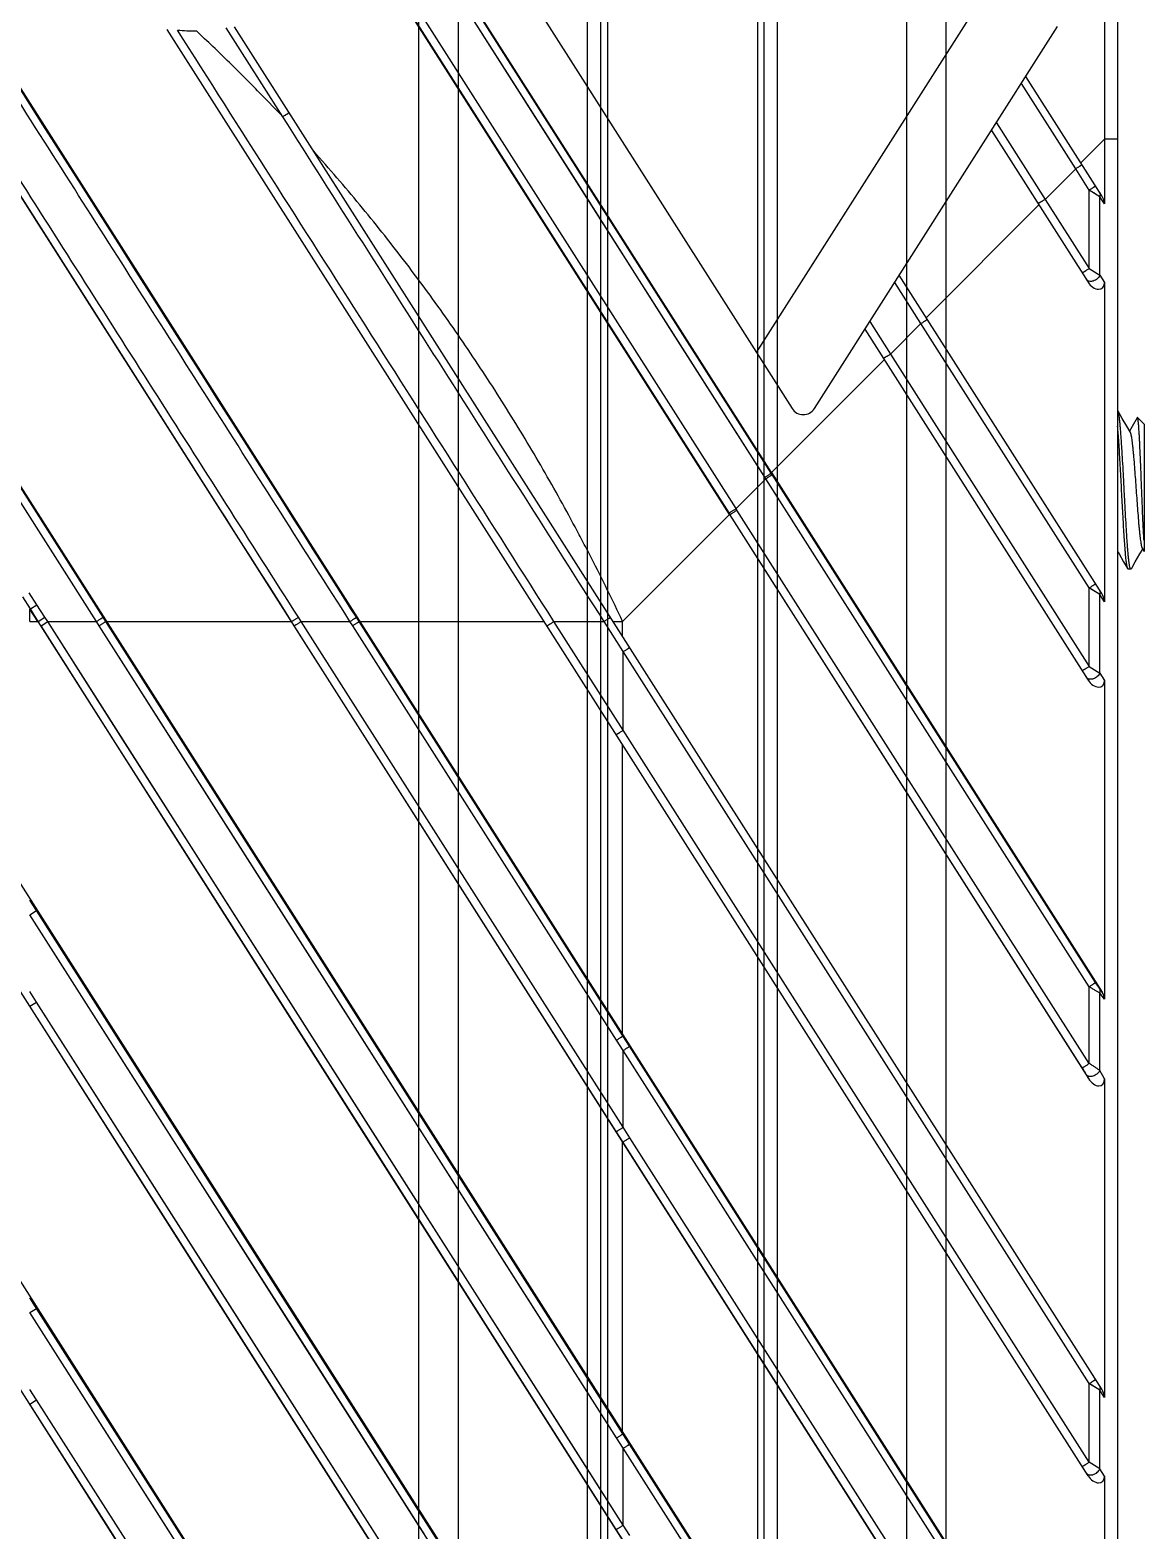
# Model space of a CAD drawing. Header units: millimetres. Extents: x 3299 to 14264, y 1863 to 5555.
# Drawn here: x 12532.6 to 12574.9, y 3700.6 to 3757.5 of the extents above; entities that cross this region are included whole.
import ezdxf

# ---------------------------------------------------------------- set-up
doc = ezdxf.new("R2010")
doc.units = ezdxf.units.MM
doc.layers.add('02___PRT_ALL_AXES', color=7, linetype='Continuous')

# ---------------------------------------------------------------- blocks, each defined once
blk = doc.blocks.new('ryfhgjmb')
at = {"color": 30, "linetype": 'Continuous', "true_color": 0xf26722}
for p, q in [((6005.128, 3342.431), (7001.628, 3342.431)), ((6005.128, 3340.931), (7001.628, 3340.931)), ((6058.086, 3336.031), (6969.27, 3336.031)), ((6058.471, 3335.531), (6968.885, 3335.531)), ((6058.471, 3329.331), (6968.885, 3329.331)), ((6058.086, 3328.831), (6969.27, 3328.831)), ((6005.128, 3323.931), (7001.628, 3323.931)), ((6005.128, 3322.431), (7001.628, 3322.431))]:
    blk.add_line(p, q, dxfattribs=at)
at = {"layer": '02___PRT_ALL_AXES', "color": 30, "linetype": 'Continuous', "true_color": 0xf26722}
for p, q in [((6968.718, 3335.271), (6027.638, 3335.271)), ((6968.718, 3329.592), (6027.638, 3329.592))]:
    blk.add_line(p, q, dxfattribs=at)
blk = doc.blocks.new('rsfv')
at = {"rotation": 90}
blk.add_blockref('ryfhgjmb', (14583.058, -2205.714), dxfattribs=at)
blk = doc.blocks.new('1111')
at = {"color": 7, "linetype": 'Continuous'}
for p, q in [((16602.781, 7051.634), (16602.781, 6714.134)), ((16511.435, 7050.956), (16602.197, 6908.488)), ((16521.039, 7050.956), (16602.197, 6923.563)), ((16530.643, 7050.956), (16602.197, 6938.638)), ((16540.247, 7050.956), (16602.197, 6953.714)), ((16509.037, 7050.624), (16601.677, 6905.209)), ((16518.641, 7050.624), (16601.677, 6920.285)), ((16537.849, 7050.624), (16601.677, 6950.435)), ((16570.281, 7037.615), (16590.438, 7005.975)), ((16571.457, 6997.906), (16549.494, 7032.382)), ((16573.917, 6998.067), (16553.024, 7030.861)), ((16589.644, 7003.529), (16574.028, 7028.042)), ((16589.655, 7003.551), (16574.048, 7028.05)), ((16589.407, 7003.369), (16574.119, 7027.362)), ((16582.231, 7014.631), (16574.119, 7027.362)), ((16602.276, 7025.833), (16602.282, 7016.178)), ((16588.31, 7002.182), (16573.889, 7024.815)), ((16588.044, 7002.02), (16573.779, 7024.412)), ((16583.531, 7009.104), (16573.779, 7024.412)), ((16588.062, 7001.958), (16573.784, 7024.37)), ((16589.081, 7008.105), (16598.585, 7023.023)), ((16585.991, 7009.264), (16578.403, 7021.175)), ((16601.659, 6965.538), (16566.745, 7020.343)), ((16571.12, 7017.032), (16568.977, 7020.395)), ((16602.181, 6968.814), (16569.293, 7020.437)), ((16591.281, 7005.975), (16600.504, 7020.451)), ((16602.181, 7014.04), (16599.3, 7018.562)), ((16601.19, 7015.061), (16599.129, 7018.294)), ((16562.028, 7016.728), (16561.312, 7017.853)), ((16598.181, 7016.806), (16600.031, 7013.902)), ((16562.768, 7015.566), (16562.028, 7016.728)), ((16597.996, 7016.515), (16601.659, 7010.765)), ((16602.282, 7016.178), (16601.388, 7015.284)), ((16602.781, 7016.178), (16602.282, 7016.178)), ((16602.282, 7016.178), (16602.282, 7013.726)), ((16563.488, 7014.436), (16562.768, 7015.566)), ((16601.19, 7015.061), (16600.031, 7013.902)), ((16601.704, 7014.254), (16601.19, 7015.061)), ((16585.819, 7009), (16582.231, 7014.631)), ((16564.188, 7013.337), (16563.488, 7014.436)), ((16600.031, 7013.902), (16601.704, 7011.276)), ((16602.009, 7014.062), (16601.704, 7014.254)), ((16601.704, 7011.276), (16601.704, 7014.254)), ((16601.793, 7014.198), (16601.704, 7014.254)), ((16601.875, 7014.147), (16601.793, 7014.198)), ((16601.947, 7014.101), (16601.875, 7014.147)), ((16602.009, 7014.062), (16601.947, 7014.101)), ((16602.107, 7014.001), (16602.009, 7014.062)), ((16602.107, 7011.023), (16602.107, 7014.001)), ((16602.282, 7013.726), (16602.107, 7014.001)), ((16561.867, 7012.96), (16561.517, 7013.51)), ((16564.878, 7012.254), (16564.188, 7013.337)), ((16599.795, 7013.691), (16595.522, 7009.418)), ((16562.23, 7012.391), (16561.867, 7012.96)), ((16562.58, 7011.842), (16562.23, 7012.391)), ((16565.567, 7011.173), (16564.878, 7012.254)), ((16562.891, 7011.353), (16562.58, 7011.842)), ((16563.174, 7010.909), (16562.891, 7011.353)), ((16566.262, 7010.083), (16565.567, 7011.173)), ((16601.704, 7011.276), (16602.107, 7011.023)), ((16563.446, 7010.481), (16563.174, 7010.909)), ((16595.323, 7009.194), (16594.328, 7010.757)), ((16602.181, 6998.965), (16594.498, 7011.024)), ((16602.107, 7011.023), (16602.282, 7010.749)), ((16602.282, 7010.749), (16602.282, 6998.651)), ((16563.724, 7010.046), (16563.446, 7010.481)), ((16564.011, 7009.595), (16563.724, 7010.046)), ((16566.948, 7009.005), (16566.262, 7010.083)), ((16564.306, 7009.132), (16564.011, 7009.595)), ((16564.597, 7008.675), (16564.306, 7009.132)), ((16567.588, 7008), (16566.948, 7009.005)), ((16588.044, 7002.02), (16583.531, 7009.104)), ((16589.407, 7003.369), (16585.819, 7009)), ((16589.644, 7003.529), (16585.991, 7009.264)), ((16593.194, 7008.977), (16601.659, 6995.689)), ((16593.379, 7009.268), (16594.164, 7008.036)), ((16595.323, 7009.194), (16594.164, 7008.036)), ((16601.704, 6999.179), (16595.323, 7009.194)), ((16564.874, 7008.241), (16564.597, 7008.675)), ((16565.14, 7007.822), (16564.874, 7008.241)), ((16565.407, 7007.404), (16565.14, 7007.822)), ((16568.155, 7007.111), (16567.588, 7008)), ((16593.928, 7007.824), (16589.655, 7003.551)), ((16594.164, 7008.036), (16601.704, 6996.201)), ((16565.683, 7006.971), (16565.407, 7007.404)), ((16568.667, 7006.306), (16568.155, 7007.111)), ((16565.972, 7006.517), (16565.683, 7006.971)), ((16566.27, 7006.049), (16565.972, 7006.517)), ((16566.567, 7005.582), (16566.27, 7006.049)), ((16569.163, 7005.528), (16568.667, 7006.306)), ((16566.856, 7005.13), (16566.567, 7005.582)), ((16569.662, 7004.746), (16569.163, 7005.528)), ((16602.796, 7005.871), (16602.781, 7005.884)), ((16602.951, 7005.603), (16602.796, 7005.871)), ((16603.125, 7005.303), (16602.951, 7005.603)), ((16603.525, 7005.626), (16603.334, 7005.298)), ((16603.781, 7005.384), (16603.535, 7005.63)), ((16603.781, 7005.384), (16603.781, 7000.56)), ((16567.133, 7004.694), (16566.856, 7005.13)), ((16603.251, 7005.087), (16603.125, 7005.303)), ((16603.334, 7005.298), (16603.231, 7005.121)), ((16567.407, 7004.264), (16567.133, 7004.694)), ((16567.687, 7003.825), (16567.407, 7004.264)), ((16570.161, 7003.962), (16569.662, 7004.746)), ((16567.981, 7003.363), (16567.687, 7003.825)), ((16570.653, 7003.19), (16570.161, 7003.962)), ((16568.293, 7002.874), (16567.981, 7003.363)), ((16571.12, 7002.456), (16570.653, 7003.19)), ((16589.442, 7003.313), (16588.31, 7002.182)), ((16589.442, 7003.313), (16589.407, 7003.369)), ((16601.704, 6984.066), (16589.442, 7003.313)), ((16589.655, 7003.551), (16589.644, 7003.529)), ((16589.68, 7003.473), (16589.644, 7003.529)), ((16589.655, 7003.551), (16602.197, 6983.865)), ((16601.941, 6984.226), (16589.68, 7003.473)), ((16564.063, 6997.906), (16560.923, 7002.833)), ((16564.313, 6998.067), (16561.175, 7002.993)), ((16568.614, 7002.369), (16568.293, 7002.874)), ((16568.933, 7001.869), (16568.614, 7002.369)), ((16571.546, 7001.788), (16571.12, 7002.456)), ((16588.079, 7001.965), (16588.044, 7002.02)), ((16588.062, 7001.958), (16588.079, 7001.965)), ((16601.437, 6980.997), (16588.079, 7001.965)), ((16588.346, 7002.126), (16588.31, 7002.182)), ((16601.704, 6981.158), (16588.346, 7002.126)), ((16569.241, 7001.385), (16568.933, 7001.869)), ((16571.922, 7001.198), (16571.546, 7001.788)), ((16588.062, 7001.958), (16584.01, 6997.906)), ((16588.062, 7001.958), (16601.677, 6980.586)), ((16569.533, 7000.926), (16569.241, 7001.385)), ((16569.81, 7000.493), (16569.533, 7000.926)), ((16572.255, 7000.674), (16571.922, 7001.198)), ((16570.318, 6999.695), (16569.81, 7000.493)), ((16572.556, 7000.202), (16572.255, 7000.674)), ((16602.781, 7000.56), (16602.834, 7000.469)), ((16602.834, 7000.469), (16603.008, 7000.169)), ((16603.451, 7000.164), (16603.625, 7000.464)), ((16603.625, 7000.464), (16603.731, 7000.646)), ((16603.711, 7000.68), (16603.781, 7000.56)), ((16570.551, 6999.329), (16570.318, 6999.695)), ((16573.09, 6999.365), (16572.556, 7000.202)), ((16603.008, 7000.169), (16603.166, 6999.896)), ((16603.181, 6999.884), (16603.166, 6999.896)), ((16603.316, 6999.931), (16603.281, 6999.884)), ((16603.316, 6999.931), (16603.451, 7000.164)), ((16570.971, 6998.67), (16570.551, 6999.329)), ((16573.326, 6998.994), (16573.09, 6999.365)), ((16602.009, 6998.987), (16601.704, 6999.179)), ((16601.704, 6996.201), (16601.704, 6999.179)), ((16601.793, 6999.123), (16601.704, 6999.179)), ((16601.875, 6999.071), (16601.793, 6999.123)), ((16561.552, 6998.381), (16561.261, 6998.837)), ((16561.804, 6998.541), (16561.513, 6998.997)), ((16571.313, 6998.133), (16570.971, 6998.67)), ((16573.735, 6998.352), (16573.326, 6998.994)), ((16601.947, 6999.026), (16601.875, 6999.071)), ((16602.009, 6998.987), (16601.947, 6999.026)), ((16602.107, 6998.926), (16602.009, 6998.987)), ((16602.107, 6995.948), (16602.107, 6998.926)), ((16602.282, 6998.651), (16602.107, 6998.926)), ((16561.83, 6997.906), (16561.534, 6998.372)), ((16561.552, 6998.381), (16561.804, 6998.541)), ((16561.854, 6997.906), (16561.552, 6998.381)), ((16562.106, 6998.067), (16561.804, 6998.541)), ((16561.854, 6997.906), (16562.106, 6998.067)), ((16562.209, 6997.906), (16562.106, 6998.067)), ((16564.415, 6997.906), (16564.313, 6998.067)), ((16564.415, 6997.906), (16564.313, 6998.067)), ((16571.457, 6997.906), (16571.313, 6998.133)), ((16571.818, 6997.906), (16571.716, 6998.067)), ((16573.917, 6998.067), (16573.735, 6998.352)), ((16574.019, 6997.906), (16573.917, 6998.067)), ((16561.538, 6997.906), (16561.83, 6997.906)), ((16561.83, 6997.906), (16561.854, 6997.906)), ((16561.83, 6997.906), (16601.677, 6935.36)), ((16583.768, 6963.505), (16561.854, 6997.906)), ((16561.956, 6997.746), (16562.209, 6997.906)), ((16564.798, 6993.285), (16561.956, 6997.746)), ((16562.209, 6997.906), (16564.063, 6997.906)), ((16584.035, 6963.667), (16562.209, 6997.906)), ((16565.052, 6993.446), (16562.209, 6997.906)), ((16564.165, 6997.746), (16564.063, 6997.906)), ((16583.784, 6966.968), (16564.165, 6997.746)), ((16567.523, 6992.478), (16564.165, 6997.746)), ((16564.439, 6997.906), (16564.415, 6997.906)), ((16570.835, 6987.829), (16564.415, 6997.906)), ((16584.022, 6967.128), (16564.415, 6997.906)), ((16564.439, 6997.906), (16571.434, 6997.906)), ((16571.434, 6997.906), (16571.457, 6997.906)), ((16571.56, 6997.745), (16571.457, 6997.906)), ((16583.768, 6978.581), (16571.56, 6997.745)), ((16571.818, 6997.906), (16573.672, 6997.906)), ((16584.035, 6978.742), (16571.818, 6997.906)), ((16573.775, 6997.746), (16573.672, 6997.906)), ((16583.784, 6982.043), (16573.775, 6997.746)), ((16574.043, 6997.906), (16574.019, 6997.906)), ((16584.022, 6982.203), (16574.019, 6997.906)), ((16574.043, 6997.906), (16581.039, 6997.906)), ((16581.407, 6997.906), (16583.306, 6997.906)), ((16584.035, 6993.785), (16581.407, 6997.906)), ((16584.035, 6996.763), (16583.306, 6997.906)), ((16583.647, 6997.906), (16584.01, 6997.906)), ((16584.01, 6997.337), (16584.01, 6997.906)), ((16584.035, 6993.785), (16584.035, 6996.763)), ((16601.704, 6969.028), (16584.035, 6996.763)), ((16601.704, 6996.201), (16602.107, 6995.948)), ((16602.107, 6995.948), (16602.282, 6995.673)), ((16602.282, 6995.673), (16602.282, 6983.599)), ((16567.639, 6989.387), (16565.052, 6993.446)), ((16601.704, 6966.05), (16584.035, 6993.785)), ((16567.383, 6989.227), (16564.798, 6993.285)), ((16584.01, 6982.261), (16584.01, 6993.242)), ((16573.427, 6983.216), (16567.523, 6992.478)), ((16574.457, 6978.121), (16567.383, 6989.227)), ((16574.718, 6978.282), (16567.639, 6989.387)), ((16576.356, 6979.161), (16570.835, 6987.829)), ((16561.79, 6986.952), (16561.538, 6987.347)), ((16561.538, 6986.791), (16561.79, 6986.952)), ((16566.986, 6978.245), (16561.538, 6986.791)), ((16583.784, 6951.893), (16561.538, 6986.791)), ((16584.022, 6952.053), (16561.79, 6986.952)), ((16564.642, 6982.475), (16561.79, 6986.952)), ((16561.79, 6983.487), (16561.538, 6983.883)), ((16601.704, 6981.158), (16601.704, 6984.066)), ((16602.197, 6983.865), (16602.102, 6983.988)), ((16602.107, 6980.891), (16602.107, 6983.828)), ((16602.282, 6983.599), (16602.107, 6983.828)), ((16561.538, 6983.327), (16561.79, 6983.487)), ((16583.768, 6948.43), (16561.538, 6983.327)), ((16567.063, 6974.653), (16561.538, 6983.327)), ((16584.035, 6948.591), (16561.79, 6983.487)), ((16564.686, 6978.945), (16561.79, 6983.487)), ((16578.714, 6974.922), (16573.427, 6983.216)), ((16572.012, 6970.905), (16564.642, 6982.475)), ((16584.01, 6982.261), (16584.022, 6982.203)), ((16584.272, 6981.81), (16584.022, 6982.203)), ((16584.035, 6981.65), (16583.784, 6982.043)), ((16584.035, 6978.742), (16584.035, 6981.65)), ((16601.704, 6953.916), (16584.035, 6981.65)), ((16601.941, 6954.076), (16584.272, 6981.81)), ((16601.677, 6980.586), (16601.598, 6980.73)), ((16602.282, 6980.571), (16602.107, 6980.891)), ((16602.282, 6980.571), (16602.282, 6968.5)), ((16569.776, 6970.959), (16564.686, 6978.945)), ((16581.463, 6971.144), (16576.356, 6979.161)), ((16584.287, 6978.346), (16584.035, 6978.742)), ((16571.767, 6970.745), (16566.986, 6978.245)), ((16579.086, 6970.855), (16574.457, 6978.121)), ((16581.651, 6967.407), (16574.718, 6978.282)), ((16584.021, 6978.185), (16583.768, 6978.581)), ((16584.01, 6978.167), (16584.021, 6978.185)), ((16584.01, 6967.186), (16584.01, 6978.167)), ((16601.437, 6950.846), (16584.021, 6978.185)), ((16601.704, 6951.007), (16584.287, 6978.346)), ((16583.784, 6966.968), (16578.714, 6974.922)), ((16574.266, 6963.346), (16567.063, 6974.653)), ((16561.79, 6971.876), (16561.538, 6972.272)), ((16561.538, 6971.716), (16561.79, 6971.876)), ((16567.234, 6963.33), (16561.79, 6971.876)), ((16584.022, 6936.977), (16561.79, 6971.876)), ((16566.986, 6963.17), (16561.538, 6971.716)), ((16583.784, 6936.817), (16561.538, 6971.716)), ((16576.893, 6959.795), (16569.776, 6970.959)), ((16576.516, 6963.295), (16571.767, 6970.745)), ((16576.758, 6963.455), (16572.012, 6970.905)), ((16583.768, 6963.505), (16579.086, 6970.855)), ((16584.022, 6967.128), (16581.463, 6971.144)), ((16602.009, 6968.836), (16601.704, 6969.028)), ((16601.704, 6966.05), (16601.704, 6969.028)), ((16601.793, 6968.972), (16601.704, 6969.028)), ((16561.79, 6968.412), (16561.538, 6968.807)), ((16601.875, 6968.921), (16601.793, 6968.972)), ((16601.947, 6968.875), (16601.875, 6968.921)), ((16602.009, 6968.836), (16601.947, 6968.875)), ((16602.107, 6968.775), (16602.009, 6968.836)), ((16602.107, 6965.797), (16602.107, 6968.775)), ((16602.282, 6968.5), (16602.107, 6968.775)), ((16561.538, 6968.251), (16561.79, 6968.412)), ((16583.768, 6933.355), (16561.538, 6968.251)), ((16564.432, 6963.709), (16561.538, 6968.251)), ((16584.035, 6933.516), (16561.79, 6968.412)), ((16567.319, 6959.738), (16561.79, 6968.412)), ((16584.035, 6963.667), (16581.651, 6967.407)), ((16584.035, 6966.575), (16583.784, 6966.968)), ((16584.01, 6967.186), (16584.022, 6967.128)), ((16584.272, 6966.735), (16584.022, 6967.128)), ((16601.941, 6939), (16584.272, 6966.735)), ((16584.035, 6963.667), (16584.035, 6966.575)), ((16601.704, 6938.84), (16584.035, 6966.575)), ((16602.107, 6965.797), (16601.704, 6966.05)), ((16602.282, 6965.522), (16602.107, 6965.797)), ((16602.282, 6965.522), (16602.282, 6953.448)), ((16567.063, 6959.578), (16564.432, 6963.709)), ((16584.021, 6963.109), (16583.768, 6963.505)), ((16584.287, 6963.27), (16584.035, 6963.667))]:
    blk.add_line(p, q, dxfattribs=at)
for centre, radius, start, end in [((16590.859, 7006.244), 0.5, 212.5, 327.5), ((16537.294, 6997.908), 24.244, 359.9949, 1.0959)]:
    blk.add_arc(centre, radius, start, end, dxfattribs=at)
for centre, major_axis, ratio, start_param, end_param in [((16601.92, 7013.891), (-0.264, 0.384), 0.642651, -2.389365, -1.624536), ((16601.92, 7010.913), (-0.264, 0.384), 0.642651, 1.517057, 3.893821), ((16601.92, 6998.816), (-0.264, 0.384), 0.642651, -2.389365, -1.624536), ((16601.92, 6995.838), (-0.264, 0.384), 0.642651, 1.517057, 3.893821), ((16601.92, 6983.736), (-0.278, 0.337), 0.685856, -2.447355, -1.747542), ((16601.92, 6980.763), (-0.253, 0.43), 0.601104, -4.65481, -2.346373), ((16601.92, 6968.665), (-0.264, 0.384), 0.642651, -2.389365, -1.624536), ((16601.92, 6965.687), (-0.264, 0.384), 0.642651, 1.517057, 3.893821)]:
    blk.add_ellipse(centre, major_axis=major_axis, ratio=ratio, start_param=start_param, end_param=end_param, dxfattribs=at)
for points, knots in [([(16571.716, 6998.067), (16570.8, 6999.504), (16568.968, 7002.378), (16566.221, 7006.69), (16563.474, 7011.001), (16560.728, 7015.313), (16557.982, 7019.625), (16554.321, 7025.373), (16551.576, 7029.683), (16549.746, 7032.557)], [0, 0, 0, 0, 0.125015, 0.250035, 0.375056, 0.500076, 0.625089, 0.750088, 1, 1, 1, 1]), ([(16573.672, 6997.906), (16571.93, 7000.64), (16569.317, 7004.741), (16565.833, 7010.209), (16563.22, 7014.31), (16560.608, 7018.412), (16557.126, 7023.88), (16554.514, 7027.98), (16552.774, 7030.713)], [0, 0, 0, 0, 0.250021, 0.375037, 0.500053, 0.625064, 0.750065, 1, 1, 1, 1]), ([(16567.127, 7020.319), (16567.247, 7020.306), (16567.486, 7020.288), (16567.726, 7020.283), (16567.846, 7020.284)], [0, 0, 0, 0, 0.50001, 1, 1, 1, 1]), ([(16581.407, 6997.906), (16579.027, 7001.641), (16574.267, 7009.112), (16569.507, 7016.583), (16567.127, 7020.319)], [0, 0, 0, 0, 0.499973, 1, 1, 1, 1]), ([(16571.12, 7017.032), (16570.856, 7017.312), (16570.391, 7017.798), (16569.715, 7018.483), (16568.895, 7019.294), (16568.268, 7019.891), (16567.846, 7020.284)], [0, 0, 0, 0, 0.25, 0.437502, 0.625004, 1, 1, 1, 1]), ([(16571.12, 7017.032), (16571.136, 7017.042), (16571.167, 7017.062), (16571.206, 7017.086), (16571.235, 7017.105), (16571.256, 7017.118), (16571.275, 7017.13), (16571.293, 7017.141), (16571.309, 7017.151), (16571.323, 7017.16), (16571.333, 7017.167), (16571.341, 7017.171), (16571.346, 7017.174), (16571.35, 7017.177), (16571.354, 7017.179), (16571.357, 7017.181), (16571.36, 7017.183), (16571.361, 7017.184), (16571.363, 7017.185), (16571.363, 7017.185), (16571.364, 7017.185), (16571.364, 7017.186), (16571.364, 7017.186), (16571.365, 7017.186), (16571.365, 7017.186)], [0, 0, 0, 0, 0.196907, 0.385286, 0.474052, 0.558133, 0.63675, 0.70916, 0.774714, 0.832793, 0.882881, 0.904778, 0.924503, 0.942016, 0.957281, 0.97026, 0.980918, 0.989231, 0.992504, 0.995186, 0.997276, 0.998774, 0.999678, 1, 1, 1, 1]), ([(16583.306, 6997.906), (16581.275, 7001.093), (16577.212, 7007.468), (16573.151, 7013.843), (16571.12, 7017.032)], [0, 0, 0, 0, 0.499959, 1, 1, 1, 1]), ([(16584.01, 6997.906), (16583.82, 6998.31), (16583.433, 6999.113), (16582.931, 7000.108), (16582.52, 7000.899), (16582.103, 7001.687), (16581.569, 7002.665), (16580.908, 7003.827), (16580.226, 7004.978), (16579.524, 7006.116), (16578.561, 7007.617), (16577.307, 7009.46), (16575.721, 7011.615), (16574.054, 7013.708), (16572.89, 7015.059), (16572.296, 7015.724)], [0, 0, 0, 0, 0.062493, 0.12499, 0.15624, 0.18749, 0.249988, 0.312486, 0.374985, 0.437486, 0.499988, 0.624988, 0.74999, 0.874994, 1, 1, 1, 1]), ([(16601.19, 7015.061), (16601.206, 7015.071), (16601.237, 7015.091), (16601.282, 7015.12), (16601.317, 7015.144), (16601.343, 7015.161), (16601.36, 7015.172), (16601.375, 7015.183), (16601.389, 7015.192), (16601.401, 7015.201), (16601.41, 7015.208), (16601.417, 7015.213), (16601.421, 7015.216), (16601.424, 7015.218), (16601.426, 7015.219), (16601.427, 7015.221), (16601.428, 7015.222), (16601.428, 7015.222), (16601.428, 7015.222)], [0, 0, 0, 0, 0.196965, 0.385213, 0.557811, 0.636283, 0.708546, 0.773962, 0.831919, 0.88191, 0.923472, 0.956239, 0.969238, 0.979938, 0.988324, 0.994402, 0.99821, 1, 1, 1, 1]), ([(16600.031, 7013.902), (16600.014, 7013.891), (16599.981, 7013.87), (16599.939, 7013.844), (16599.907, 7013.825), (16599.885, 7013.811), (16599.864, 7013.798), (16599.845, 7013.786), (16599.827, 7013.776), (16599.811, 7013.766), (16599.797, 7013.758), (16599.786, 7013.752), (16599.778, 7013.747), (16599.772, 7013.745), (16599.769, 7013.743), (16599.767, 7013.742), (16599.765, 7013.741), (16599.764, 7013.741), (16599.763, 7013.741), (16599.763, 7013.741)], [0, 0, 0, 0, 0.192507, 0.378902, 0.467383, 0.551547, 0.630534, 0.703523, 0.769793, 0.828658, 0.87954, 0.921915, 0.955367, 0.968646, 0.979578, 0.988145, 0.994348, 0.998221, 1, 1, 1, 1]), ([(16601.704, 7014.254), (16601.72, 7014.264), (16601.751, 7014.284), (16601.796, 7014.313), (16601.831, 7014.337), (16601.857, 7014.354), (16601.874, 7014.365), (16601.89, 7014.376), (16601.903, 7014.385), (16601.915, 7014.394), (16601.925, 7014.401), (16601.931, 7014.406), (16601.936, 7014.409), (16601.938, 7014.411), (16601.94, 7014.412), (16601.941, 7014.414), (16601.942, 7014.414), (16601.942, 7014.415), (16601.942, 7014.415)], [0, 0, 0, 0, 0.196965, 0.385213, 0.557811, 0.636283, 0.708546, 0.773962, 0.831919, 0.88191, 0.923472, 0.956239, 0.969238, 0.979938, 0.988324, 0.994402, 0.99821, 1, 1, 1, 1]), ([(16602.107, 7014.001), (16602.113, 7014.015), (16602.122, 7014.044), (16602.126, 7014.087), (16602.121, 7014.127), (16602.11, 7014.152), (16602.103, 7014.162)], [0, 0, 0, 0, 0.277177, 0.533061, 0.771506, 1, 1, 1, 1]), ([(16601.704, 7011.276), (16601.687, 7011.265), (16601.654, 7011.244), (16601.612, 7011.218), (16601.58, 7011.198), (16601.558, 7011.185), (16601.537, 7011.172), (16601.518, 7011.16), (16601.5, 7011.149), (16601.484, 7011.14), (16601.47, 7011.132), (16601.459, 7011.126), (16601.451, 7011.121), (16601.445, 7011.118), (16601.442, 7011.117), (16601.44, 7011.116), (16601.438, 7011.115), (16601.437, 7011.115), (16601.436, 7011.115), (16601.436, 7011.115)], [0, 0, 0, 0, 0.192507, 0.378902, 0.467383, 0.551547, 0.630534, 0.703523, 0.769793, 0.828658, 0.879541, 0.921915, 0.955367, 0.968646, 0.979578, 0.988145, 0.994348, 0.998221, 1, 1, 1, 1]), ([(16602.107, 7011.023), (16602.096, 7010.999), (16602.068, 7010.951), (16602.009, 7010.89), (16601.937, 7010.84), (16601.87, 7010.81), (16601.815, 7010.796), (16601.763, 7010.789), (16601.713, 7010.791), (16601.668, 7010.804), (16601.639, 7010.819), (16601.615, 7010.838), (16601.602, 7010.854), (16601.597, 7010.862)], [0, 0, 0, 0, 0.126758, 0.264209, 0.406553, 0.546898, 0.614349, 0.679007, 0.797934, 0.852288, 0.903522, 0.952419, 1, 1, 1, 1]), ([(16595.323, 7009.194), (16595.339, 7009.205), (16595.37, 7009.225), (16595.415, 7009.254), (16595.45, 7009.277), (16595.476, 7009.294), (16595.493, 7009.306), (16595.509, 7009.316), (16595.522, 7009.326), (16595.534, 7009.334), (16595.544, 7009.341), (16595.551, 7009.346), (16595.555, 7009.349), (16595.557, 7009.351), (16595.559, 7009.353), (16595.56, 7009.354), (16595.561, 7009.355), (16595.561, 7009.356), (16595.561, 7009.356)], [0, 0, 0, 0, 0.196965, 0.385213, 0.557811, 0.636283, 0.708546, 0.773962, 0.831919, 0.88191, 0.923472, 0.956239, 0.969238, 0.979938, 0.988324, 0.994402, 0.99821, 1, 1, 1, 1]), ([(16594.164, 7008.036), (16594.147, 7008.025), (16594.114, 7008.004), (16594.073, 7007.978), (16594.041, 7007.958), (16594.018, 7007.944), (16593.997, 7007.931), (16593.978, 7007.92), (16593.96, 7007.909), (16593.944, 7007.9), (16593.931, 7007.892), (16593.919, 7007.885), (16593.911, 7007.881), (16593.906, 7007.878), (16593.903, 7007.876), (16593.9, 7007.875), (16593.898, 7007.875), (16593.897, 7007.874), (16593.896, 7007.874), (16593.896, 7007.874)], [0, 0, 0, 0, 0.192507, 0.378902, 0.467383, 0.551547, 0.630534, 0.703523, 0.769793, 0.828658, 0.87954, 0.921915, 0.955367, 0.968646, 0.979578, 0.988145, 0.994348, 0.998221, 1, 1, 1, 1]), ([(16603.258, 6999.914), (16603.256, 6999.922), (16603.25, 6999.938), (16603.243, 6999.967), (16603.236, 7000.002), (16603.229, 7000.042), (16603.222, 7000.089), (16603.212, 7000.162), (16603.199, 7000.267), (16603.185, 7000.409), (16603.171, 7000.572), (16603.156, 7000.754), (16603.142, 7000.954), (16603.128, 7001.169), (16603.108, 7001.483), (16603.084, 7001.9), (16603.055, 7002.422), (16603.027, 7002.96), (16602.999, 7003.494), (16602.975, 7003.93), (16602.955, 7004.265), (16602.941, 7004.5), (16602.926, 7004.722), (16602.912, 7004.928), (16602.898, 7005.118), (16602.883, 7005.289), (16602.869, 7005.441), (16602.855, 7005.571), (16602.842, 7005.666), (16602.832, 7005.731), (16602.825, 7005.77), (16602.818, 7005.804), (16602.811, 7005.832), (16602.805, 7005.851), (16602.8, 7005.864), (16602.797, 7005.869), (16602.796, 7005.871)], [0, 0, 0, 0, 0.003944, 0.008867, 0.014771, 0.02165, 0.029496, 0.038298, 0.0587, 0.082695, 0.1101, 0.140686, 0.174211, 0.210397, 0.24895, 0.33187, 0.420255, 0.511204, 0.60173, 0.688864, 0.730256, 0.769744, 0.807001, 0.841723, 0.873624, 0.902447, 0.927956, 0.949948, 0.968252, 0.975975, 0.982732, 0.988512, 0.99331, 0.997131, 0.998682, 1, 1, 1, 1]), ([(16603.535, 7005.63), (16603.534, 7005.63), (16603.533, 7005.631), (16603.532, 7005.632), (16603.531, 7005.632), (16603.53, 7005.632), (16603.528, 7005.631), (16603.526, 7005.629), (16603.525, 7005.628), (16603.525, 7005.626)], [0, 0, 0, 0, 0.126281, 0.234428, 0.332529, 0.431198, 0.540894, 0.66942, 1, 1, 1, 1]), ([(16603.781, 7000.971), (16603.775, 7001.061), (16603.764, 7001.255), (16603.748, 7001.565), (16603.732, 7001.911), (16603.717, 7002.283), (16603.701, 7002.672), (16603.686, 7003.069), (16603.671, 7003.463), (16603.655, 7003.847), (16603.64, 7004.21), (16603.627, 7004.497), (16603.617, 7004.71), (16603.609, 7004.855), (16603.602, 7004.99), (16603.594, 7005.113), (16603.587, 7005.224), (16603.58, 7005.323), (16603.572, 7005.408), (16603.566, 7005.471), (16603.561, 7005.514), (16603.557, 7005.541), (16603.553, 7005.565), (16603.55, 7005.585), (16603.546, 7005.602), (16603.543, 7005.614), (16603.539, 7005.623), (16603.537, 7005.628), (16603.535, 7005.629), (16603.535, 7005.63)], [0, 0, 0, 0, 0.057846, 0.125026, 0.199753, 0.280166, 0.364257, 0.449971, 0.535255, 0.618101, 0.696591, 0.768944, 0.80231, 0.833552, 0.8625, 0.889005, 0.912921, 0.934127, 0.952519, 0.968003, 0.974633, 0.980513, 0.985639, 0.990006, 0.993612, 0.996464, 0.998577, 0.99937, 1, 1, 1, 1]), ([(16603.155, 6999.924), (16603.153, 6999.931), (16603.148, 6999.946), (16603.143, 6999.97), (16603.137, 6999.998), (16603.129, 7000.043), (16603.119, 7000.108), (16603.107, 7000.198), (16603.096, 7000.303), (16603.084, 7000.421), (16603.072, 7000.553), (16603.056, 7000.753), (16603.037, 7001.03), (16603.014, 7001.391), (16602.991, 7001.783), (16602.967, 7002.2), (16602.944, 7002.631), (16602.921, 7003.068), (16602.898, 7003.501), (16602.875, 7003.92), (16602.852, 7004.318), (16602.829, 7004.684), (16602.806, 7005.012), (16602.79, 7005.216), (16602.781, 7005.311)], [0, 0, 0, 0, 0.003872, 0.008452, 0.01374, 0.019733, 0.033815, 0.050644, 0.07013, 0.092181, 0.11668, 0.143495, 0.203504, 0.270928, 0.344327, 0.42213, 0.50267, 0.584219, 0.66503, 0.74337, 0.817559, 0.886009, 0.947259, 1, 1, 1, 1]), ([(16603.251, 7005.087), (16603.253, 7005.083), (16603.259, 7005.072), (16603.266, 7005.052), (16603.273, 7005.029), (16603.28, 7005.001), (16603.287, 7004.969), (16603.297, 7004.917), (16603.309, 7004.843), (16603.324, 7004.741), (16603.338, 7004.625), (16603.352, 7004.494), (16603.366, 7004.35), (16603.381, 7004.194), (16603.4, 7003.966), (16603.424, 7003.661), (16603.453, 7003.279), (16603.481, 7002.884), (16603.509, 7002.488), (16603.538, 7002.106), (16603.562, 7001.801), (16603.581, 7001.573), (16603.596, 7001.417), (16603.61, 7001.273), (16603.624, 7001.143), (16603.638, 7001.026), (16603.653, 7000.925), (16603.665, 7000.85), (16603.675, 7000.799), (16603.682, 7000.767), (16603.689, 7000.739), (16603.696, 7000.715), (16603.703, 7000.696), (16603.709, 7000.685), (16603.711, 7000.68)], [0, 0, 0, 0, 0.003671, 0.008271, 0.013817, 0.020315, 0.02776, 0.036147, 0.055694, 0.078812, 0.105335, 0.135051, 0.167724, 0.203096, 0.240876, 0.322432, 0.409751, 0.499999, 0.590248, 0.677567, 0.759123, 0.796903, 0.832274, 0.864949, 0.894663, 0.921187, 0.944306, 0.963851, 0.97224, 0.979685, 0.986181, 0.991726, 0.996326, 1, 1, 1, 1]), ([(16589.407, 7003.369), (16589.422, 7003.378), (16589.451, 7003.397), (16589.494, 7003.425), (16589.533, 7003.451), (16589.568, 7003.474), (16589.594, 7003.491), (16589.611, 7003.503), (16589.621, 7003.511), (16589.63, 7003.517), (16589.636, 7003.522), (16589.641, 7003.526), (16589.644, 7003.528), (16589.644, 7003.529)], [0, 0, 0, 0, 0.186782, 0.366132, 0.532176, 0.679598, 0.803612, 0.855563, 0.900227, 0.937253, 0.966355, 0.987307, 1, 1, 1, 1]), ([(16589.442, 7003.313), (16589.457, 7003.323), (16589.487, 7003.342), (16589.529, 7003.37), (16589.569, 7003.395), (16589.603, 7003.419), (16589.629, 7003.436), (16589.646, 7003.448), (16589.657, 7003.455), (16589.665, 7003.462), (16589.672, 7003.467), (16589.676, 7003.47), (16589.679, 7003.473), (16589.68, 7003.473)], [0, 0, 0, 0, 0.186782, 0.366131, 0.532175, 0.679595, 0.803609, 0.85556, 0.900224, 0.93725, 0.966352, 0.987305, 1, 1, 1, 1]), ([(16588.044, 7002.02), (16588.044, 7002.021), (16588.045, 7002.021), (16588.049, 7002.022), (16588.054, 7002.025), (16588.062, 7002.029), (16588.072, 7002.035), (16588.085, 7002.042), (16588.105, 7002.054), (16588.134, 7002.071), (16588.173, 7002.095), (16588.216, 7002.122), (16588.263, 7002.151), (16588.294, 7002.171), (16588.31, 7002.182)], [0, 0, 0, 0, 0.005231, 0.012589, 0.033669, 0.063117, 0.100673, 0.146013, 0.198735, 0.324335, 0.472945, 0.63916, 0.81702, 1, 1, 1, 1]), ([(16588.079, 7001.965), (16588.08, 7001.965), (16588.081, 7001.965), (16588.084, 7001.967), (16588.09, 7001.969), (16588.098, 7001.974), (16588.108, 7001.979), (16588.12, 7001.986), (16588.14, 7001.998), (16588.169, 7002.016), (16588.208, 7002.04), (16588.252, 7002.067), (16588.298, 7002.096), (16588.33, 7002.116), (16588.346, 7002.126)], [0, 0, 0, 0, 0.005231, 0.012589, 0.033669, 0.063117, 0.100673, 0.146013, 0.198735, 0.324335, 0.472945, 0.63916, 0.81702, 1, 1, 1, 1]), ([(16603.166, 6999.896), (16603.164, 6999.9), (16603.16, 6999.909), (16603.157, 6999.919), (16603.155, 6999.924)], [0, 0, 0, 0, 0.439393, 1, 1, 1, 1]), ([(16603.281, 6999.884), (16603.28, 6999.884), (16603.278, 6999.884), (16603.275, 6999.886), (16603.272, 6999.888), (16603.268, 6999.893), (16603.263, 6999.902), (16603.26, 6999.91), (16603.258, 6999.914)], [0, 0, 0, 0, 0.072323, 0.15229, 0.245629, 0.355976, 0.635328, 1, 1, 1, 1]), ([(16601.704, 6999.179), (16601.72, 6999.189), (16601.751, 6999.209), (16601.796, 6999.238), (16601.831, 6999.261), (16601.857, 6999.278), (16601.874, 6999.29), (16601.89, 6999.3), (16601.903, 6999.31), (16601.915, 6999.318), (16601.925, 6999.325), (16601.931, 6999.33), (16601.936, 6999.333), (16601.938, 6999.335), (16601.94, 6999.337), (16601.941, 6999.338), (16601.942, 6999.339), (16601.942, 6999.34), (16601.942, 6999.34)], [0, 0, 0, 0, 0.196965, 0.385213, 0.557811, 0.636283, 0.708546, 0.773962, 0.831919, 0.88191, 0.923472, 0.956239, 0.969238, 0.979938, 0.988324, 0.994402, 0.99821, 1, 1, 1, 1]), ([(16602.107, 6998.926), (16602.113, 6998.94), (16602.122, 6998.968), (16602.126, 6999.012), (16602.121, 6999.052), (16602.11, 6999.076), (16602.103, 6999.087)], [0, 0, 0, 0, 0.277177, 0.533061, 0.771506, 1, 1, 1, 1]), ([(16561.534, 6998.372), (16561.536, 6998.374), (16561.542, 6998.378), (16561.548, 6998.38), (16561.552, 6998.381)], [0, 0, 0, 0, 0.49177, 1, 1, 1, 1]), ([(16564.063, 6997.906), (16564.093, 6997.926), (16564.137, 6997.954), (16564.194, 6997.99), (16564.231, 6998.014), (16564.262, 6998.033), (16564.286, 6998.049), (16564.302, 6998.06), (16564.31, 6998.065), (16564.313, 6998.067)], [0, 0, 0, 0, 0.364125, 0.530362, 0.678384, 0.803125, 0.900341, 0.966721, 1, 1, 1, 1]), ([(16571.457, 6997.906), (16571.458, 6997.907), (16571.461, 6997.908), (16571.467, 6997.912), (16571.475, 6997.916), (16571.484, 6997.922), (16571.496, 6997.929), (16571.515, 6997.941), (16571.543, 6997.958), (16571.581, 6997.982), (16571.624, 6998.009), (16571.669, 6998.037), (16571.7, 6998.057), (16571.716, 6998.067)], [0, 0, 0, 0, 0.012421, 0.033359, 0.062647, 0.100017, 0.145149, 0.197651, 0.322837, 0.47118, 0.637443, 0.815834, 1, 1, 1, 1]), ([(16573.672, 6997.906), (16573.688, 6997.916), (16573.718, 6997.935), (16573.761, 6997.963), (16573.802, 6997.989), (16573.837, 6998.013), (16573.864, 6998.03), (16573.882, 6998.042), (16573.892, 6998.049), (16573.901, 6998.055), (16573.908, 6998.06), (16573.913, 6998.064), (16573.916, 6998.066), (16573.917, 6998.067)], [0, 0, 0, 0, 0.186042, 0.365161, 0.53133, 0.679077, 0.803472, 0.855592, 0.90039, 0.9375, 0.966621, 0.987505, 1, 1, 1, 1]), ([(16583.306, 6997.906), (16583.322, 6997.916), (16583.353, 6997.936), (16583.398, 6997.966), (16583.433, 6997.989), (16583.459, 6998.006), (16583.476, 6998.018), (16583.492, 6998.028), (16583.506, 6998.038), (16583.517, 6998.046), (16583.527, 6998.053), (16583.534, 6998.058), (16583.538, 6998.061), (16583.54, 6998.063), (16583.542, 6998.065), (16583.543, 6998.066), (16583.544, 6998.067), (16583.544, 6998.067), (16583.544, 6998.067)], [0, 0, 0, 0, 0.196914, 0.385151, 0.557764, 0.636251, 0.708531, 0.773964, 0.831939, 0.881945, 0.923519, 0.956294, 0.969294, 0.979993, 0.988376, 0.994447, 0.998242, 1, 1, 1, 1]), ([(16564.165, 6997.746), (16564.195, 6997.765), (16564.24, 6997.793), (16564.296, 6997.83), (16564.333, 6997.853), (16564.364, 6997.873), (16564.388, 6997.888), (16564.404, 6997.899), (16564.413, 6997.904), (16564.415, 6997.906)], [0, 0, 0, 0, 0.364136, 0.530373, 0.678392, 0.803129, 0.900342, 0.966721, 1, 1, 1, 1]), ([(16571.56, 6997.745), (16571.561, 6997.746), (16571.564, 6997.748), (16571.569, 6997.751), (16571.577, 6997.755), (16571.587, 6997.761), (16571.599, 6997.768), (16571.618, 6997.78), (16571.646, 6997.797), (16571.684, 6997.821), (16571.726, 6997.848), (16571.772, 6997.876), (16571.803, 6997.896), (16571.818, 6997.906)], [0, 0, 0, 0, 0.012423, 0.033362, 0.06265, 0.100022, 0.145155, 0.197659, 0.322847, 0.471192, 0.637454, 0.815841, 1, 1, 1, 1]), ([(16573.775, 6997.746), (16573.79, 6997.756), (16573.82, 6997.775), (16573.863, 6997.803), (16573.904, 6997.829), (16573.939, 6997.852), (16573.966, 6997.87), (16573.984, 6997.882), (16573.994, 6997.889), (16574.003, 6997.895), (16574.01, 6997.9), (16574.015, 6997.903), (16574.018, 6997.905), (16574.019, 6997.906)], [0, 0, 0, 0, 0.18605, 0.365172, 0.531339, 0.679084, 0.803475, 0.855593, 0.90039, 0.937498, 0.966619, 0.987504, 1, 1, 1, 1]), ([(16581.141, 6997.745), (16581.141, 6997.745), (16581.142, 6997.745), (16581.143, 6997.745), (16581.145, 6997.746), (16581.147, 6997.747), (16581.15, 6997.749), (16581.154, 6997.751), (16581.158, 6997.753), (16581.165, 6997.757), (16581.175, 6997.763), (16581.189, 6997.771), (16581.204, 6997.78), (16581.222, 6997.79), (16581.241, 6997.802), (16581.262, 6997.815), (16581.285, 6997.829), (16581.316, 6997.849), (16581.357, 6997.874), (16581.391, 6997.896), (16581.407, 6997.906)], [0, 0, 0, 0, 0.001673, 0.005495, 0.011663, 0.0202, 0.031105, 0.044358, 0.059923, 0.077759, 0.120083, 0.170917, 0.229737, 0.29597, 0.368933, 0.44791, 0.532084, 0.620602, 0.807165, 1, 1, 1, 1]), ([(16584.035, 6996.763), (16584.051, 6996.773), (16584.082, 6996.793), (16584.127, 6996.822), (16584.162, 6996.845), (16584.188, 6996.862), (16584.205, 6996.874), (16584.221, 6996.884), (16584.234, 6996.894), (16584.246, 6996.902), (16584.256, 6996.909), (16584.262, 6996.914), (16584.267, 6996.917), (16584.269, 6996.919), (16584.271, 6996.921), (16584.272, 6996.922), (16584.273, 6996.923), (16584.273, 6996.924), (16584.273, 6996.924)], [0, 0, 0, 0, 0.196965, 0.385213, 0.557811, 0.636283, 0.708546, 0.773962, 0.831919, 0.88191, 0.923472, 0.956239, 0.969238, 0.979938, 0.988324, 0.994402, 0.99821, 1, 1, 1, 1]), ([(16601.704, 6996.201), (16601.687, 6996.19), (16601.654, 6996.169), (16601.612, 6996.143), (16601.58, 6996.123), (16601.558, 6996.109), (16601.537, 6996.096), (16601.518, 6996.085), (16601.5, 6996.074), (16601.484, 6996.065), (16601.47, 6996.057), (16601.459, 6996.05), (16601.451, 6996.046), (16601.445, 6996.043), (16601.442, 6996.042), (16601.44, 6996.04), (16601.438, 6996.04), (16601.437, 6996.039), (16601.436, 6996.039), (16601.436, 6996.04)], [0, 0, 0, 0, 0.192507, 0.378902, 0.467383, 0.551547, 0.630534, 0.703523, 0.769793, 0.828658, 0.879541, 0.921915, 0.955367, 0.968646, 0.979578, 0.988145, 0.994348, 0.998221, 1, 1, 1, 1]), ([(16602.107, 6995.948), (16602.096, 6995.924), (16602.068, 6995.876), (16602.009, 6995.815), (16601.937, 6995.765), (16601.87, 6995.735), (16601.815, 6995.721), (16601.763, 6995.714), (16601.713, 6995.716), (16601.668, 6995.729), (16601.639, 6995.743), (16601.615, 6995.763), (16601.602, 6995.778), (16601.597, 6995.787)], [0, 0, 0, 0, 0.126758, 0.264209, 0.406553, 0.546898, 0.614349, 0.679007, 0.797934, 0.852288, 0.903522, 0.952419, 1, 1, 1, 1]), ([(16583.767, 6993.624), (16583.767, 6993.623), (16583.768, 6993.623), (16583.769, 6993.624), (16583.771, 6993.624), (16583.773, 6993.626), (16583.776, 6993.627), (16583.782, 6993.63), (16583.79, 6993.634), (16583.801, 6993.641), (16583.815, 6993.649), (16583.831, 6993.658), (16583.849, 6993.669), (16583.868, 6993.68), (16583.889, 6993.693), (16583.911, 6993.707), (16583.943, 6993.727), (16583.985, 6993.753), (16584.018, 6993.774), (16584.035, 6993.785)], [0, 0, 0, 0, 0.001779, 0.005652, 0.011855, 0.020422, 0.031354, 0.044633, 0.078085, 0.12046, 0.171342, 0.230207, 0.296477, 0.369466, 0.448453, 0.532617, 0.621098, 0.807493, 1, 1, 1, 1]), ([(16601.704, 6984.066), (16601.719, 6984.076), (16601.748, 6984.095), (16601.791, 6984.122), (16601.83, 6984.148), (16601.865, 6984.171), (16601.891, 6984.189), (16601.908, 6984.201), (16601.918, 6984.208), (16601.927, 6984.214), (16601.934, 6984.219), (16601.938, 6984.223), (16601.941, 6984.225), (16601.941, 6984.226)], [0, 0, 0, 0, 0.186782, 0.366131, 0.532175, 0.679595, 0.803609, 0.85556, 0.900224, 0.93725, 0.966352, 0.987305, 1, 1, 1, 1]), ([(16602.107, 6983.828), (16602.094, 6983.834), (16602.067, 6983.849), (16602.025, 6983.873), (16601.978, 6983.9), (16601.927, 6983.93), (16601.873, 6983.962), (16601.799, 6984.007), (16601.742, 6984.042), (16601.704, 6984.066)], [0, 0, 0, 0, 0.090397, 0.195428, 0.312456, 0.43902, 0.572905, 0.712149, 1, 1, 1, 1]), ([(16602.102, 6983.988), (16602.096, 6983.996), (16602.084, 6984.013), (16602.058, 6984.049), (16602.024, 6984.099), (16601.983, 6984.162), (16601.955, 6984.205), (16601.941, 6984.226)], [0, 0, 0, 0, 0.103408, 0.218747, 0.468859, 0.73184, 1, 1, 1, 1]), ([(16602.107, 6983.828), (16602.112, 6983.842), (16602.119, 6983.87), (16602.122, 6983.912), (16602.117, 6983.952), (16602.108, 6983.977), (16602.102, 6983.988)], [0, 0, 0, 0, 0.271855, 0.527736, 0.769173, 1, 1, 1, 1]), ([(16583.784, 6982.043), (16583.799, 6982.053), (16583.829, 6982.072), (16583.871, 6982.1), (16583.911, 6982.125), (16583.946, 6982.149), (16583.971, 6982.166), (16583.988, 6982.178), (16583.999, 6982.185), (16584.007, 6982.192), (16584.014, 6982.197), (16584.019, 6982.2), (16584.021, 6982.203), (16584.022, 6982.203)], [0, 0, 0, 0, 0.186765, 0.36611, 0.532157, 0.679586, 0.803609, 0.855564, 0.900231, 0.937259, 0.966361, 0.987311, 1, 1, 1, 1]), ([(16584.035, 6981.65), (16584.05, 6981.66), (16584.079, 6981.679), (16584.122, 6981.706), (16584.161, 6981.732), (16584.196, 6981.755), (16584.222, 6981.773), (16584.239, 6981.785), (16584.249, 6981.792), (16584.258, 6981.798), (16584.265, 6981.803), (16584.269, 6981.807), (16584.272, 6981.809), (16584.272, 6981.81)], [0, 0, 0, 0, 0.186782, 0.366131, 0.532175, 0.679595, 0.803609, 0.85556, 0.900224, 0.93725, 0.966352, 0.987305, 1, 1, 1, 1]), ([(16601.437, 6980.997), (16601.438, 6980.997), (16601.439, 6980.997), (16601.442, 6980.999), (16601.448, 6981.001), (16601.456, 6981.006), (16601.466, 6981.011), (16601.478, 6981.018), (16601.498, 6981.03), (16601.527, 6981.048), (16601.566, 6981.072), (16601.61, 6981.099), (16601.656, 6981.128), (16601.688, 6981.148), (16601.704, 6981.158)], [0, 0, 0, 0, 0.005231, 0.012589, 0.033669, 0.063117, 0.100673, 0.146013, 0.198735, 0.324335, 0.472945, 0.63916, 0.81702, 1, 1, 1, 1]), ([(16601.598, 6980.73), (16601.587, 6980.75), (16601.562, 6980.793), (16601.523, 6980.859), (16601.481, 6980.927), (16601.452, 6980.974), (16601.437, 6980.997)], [0, 0, 0, 0, 0.226755, 0.475744, 0.735416, 1, 1, 1, 1]), ([(16602.107, 6980.891), (16602.095, 6980.9), (16602.068, 6980.919), (16602.026, 6980.948), (16601.979, 6980.98), (16601.929, 6981.013), (16601.875, 6981.048), (16601.8, 6981.097), (16601.743, 6981.134), (16601.704, 6981.158)], [0, 0, 0, 0, 0.093828, 0.200628, 0.318136, 0.444256, 0.577126, 0.71505, 1, 1, 1, 1]), ([(16601.598, 6980.73), (16601.604, 6980.722), (16601.618, 6980.709), (16601.643, 6980.693), (16601.672, 6980.682), (16601.717, 6980.672), (16601.78, 6980.672), (16601.858, 6980.69), (16601.936, 6980.723), (16602.007, 6980.769), (16602.066, 6980.825), (16602.096, 6980.869), (16602.107, 6980.891)], [0, 0, 0, 0, 0.045713, 0.093827, 0.145197, 0.200355, 0.321964, 0.456539, 0.598535, 0.740949, 0.876692, 1, 1, 1, 1]), ([(16583.768, 6978.581), (16583.769, 6978.581), (16583.77, 6978.581), (16583.773, 6978.583), (16583.779, 6978.585), (16583.787, 6978.59), (16583.797, 6978.595), (16583.809, 6978.602), (16583.829, 6978.614), (16583.858, 6978.632), (16583.897, 6978.655), (16583.941, 6978.682), (16583.987, 6978.712), (16584.019, 6978.732), (16584.035, 6978.742)], [0, 0, 0, 0, 0.005231, 0.012589, 0.033669, 0.063117, 0.100673, 0.146013, 0.198735, 0.324335, 0.472945, 0.63916, 0.81702, 1, 1, 1, 1]), ([(16584.021, 6978.185), (16584.021, 6978.185), (16584.022, 6978.185), (16584.026, 6978.187), (16584.031, 6978.189), (16584.039, 6978.194), (16584.049, 6978.199), (16584.061, 6978.206), (16584.082, 6978.218), (16584.111, 6978.235), (16584.15, 6978.259), (16584.193, 6978.286), (16584.24, 6978.315), (16584.271, 6978.336), (16584.287, 6978.346)], [0, 0, 0, 0, 0.005231, 0.012589, 0.033669, 0.063117, 0.100673, 0.146013, 0.198735, 0.324335, 0.472945, 0.63916, 0.81702, 1, 1, 1, 1]), ([(16601.704, 6969.028), (16601.72, 6969.038), (16601.751, 6969.058), (16601.796, 6969.087), (16601.831, 6969.11), (16601.857, 6969.128), (16601.874, 6969.139), (16601.89, 6969.15), (16601.903, 6969.159), (16601.915, 6969.167), (16601.925, 6969.174), (16601.931, 6969.179), (16601.936, 6969.183), (16601.938, 6969.185), (16601.94, 6969.186), (16601.941, 6969.188), (16601.942, 6969.188), (16601.942, 6969.189), (16601.942, 6969.189)], [0, 0, 0, 0, 0.196965, 0.385213, 0.557811, 0.636283, 0.708546, 0.773962, 0.831919, 0.88191, 0.923472, 0.956239, 0.969238, 0.979938, 0.988324, 0.994402, 0.99821, 1, 1, 1, 1]), ([(16602.107, 6968.775), (16602.113, 6968.789), (16602.122, 6968.818), (16602.126, 6968.861), (16602.121, 6968.901), (16602.11, 6968.925), (16602.103, 6968.936)], [0, 0, 0, 0, 0.277177, 0.533061, 0.771506, 1, 1, 1, 1]), ([(16583.784, 6966.968), (16583.799, 6966.978), (16583.829, 6966.997), (16583.871, 6967.024), (16583.911, 6967.05), (16583.946, 6967.073), (16583.971, 6967.091), (16583.988, 6967.103), (16583.999, 6967.11), (16584.007, 6967.116), (16584.014, 6967.121), (16584.019, 6967.125), (16584.021, 6967.127), (16584.022, 6967.128)], [0, 0, 0, 0, 0.186765, 0.36611, 0.532157, 0.679586, 0.803609, 0.855564, 0.900231, 0.937259, 0.966361, 0.987311, 1, 1, 1, 1]), ([(16584.035, 6966.575), (16584.05, 6966.584), (16584.079, 6966.603), (16584.122, 6966.631), (16584.161, 6966.657), (16584.196, 6966.68), (16584.222, 6966.697), (16584.239, 6966.709), (16584.249, 6966.717), (16584.258, 6966.723), (16584.265, 6966.728), (16584.269, 6966.732), (16584.272, 6966.734), (16584.272, 6966.735)], [0, 0, 0, 0, 0.186782, 0.366131, 0.532175, 0.679595, 0.803609, 0.85556, 0.900224, 0.93725, 0.966352, 0.987305, 1, 1, 1, 1]), ([(16601.436, 6965.889), (16601.436, 6965.889), (16601.437, 6965.889), (16601.438, 6965.889), (16601.44, 6965.89), (16601.442, 6965.891), (16601.445, 6965.892), (16601.451, 6965.895), (16601.459, 6965.9), (16601.47, 6965.906), (16601.484, 6965.914), (16601.5, 6965.923), (16601.518, 6965.934), (16601.537, 6965.946), (16601.558, 6965.959), (16601.58, 6965.972), (16601.612, 6965.992), (16601.654, 6966.018), (16601.687, 6966.039), (16601.704, 6966.05)], [0, 0, 0, 0, 0.001779, 0.005652, 0.011855, 0.020422, 0.031354, 0.044633, 0.078085, 0.12046, 0.171342, 0.230207, 0.296477, 0.369466, 0.448453, 0.532617, 0.621098, 0.807493, 1, 1, 1, 1]), ([(16601.597, 6965.636), (16601.602, 6965.628), (16601.615, 6965.612), (16601.639, 6965.593), (16601.668, 6965.578), (16601.713, 6965.565), (16601.763, 6965.563), (16601.815, 6965.57), (16601.87, 6965.584), (16601.937, 6965.614), (16602.009, 6965.664), (16602.068, 6965.725), (16602.096, 6965.773), (16602.107, 6965.797)], [0, 0, 0, 0, 0.047582, 0.096478, 0.147713, 0.202067, 0.320994, 0.385652, 0.453103, 0.593448, 0.735791, 0.873242, 1, 1, 1, 1]), ([(16583.768, 6963.505), (16583.769, 6963.506), (16583.77, 6963.506), (16583.773, 6963.507), (16583.779, 6963.51), (16583.787, 6963.514), (16583.797, 6963.52), (16583.809, 6963.527), (16583.829, 6963.539), (16583.858, 6963.556), (16583.897, 6963.58), (16583.941, 6963.607), (16583.987, 6963.636), (16584.019, 6963.656), (16584.035, 6963.667)], [0, 0, 0, 0, 0.005231, 0.012589, 0.033669, 0.063117, 0.100673, 0.146013, 0.198735, 0.324335, 0.472945, 0.63916, 0.81702, 1, 1, 1, 1])]:
    blk.add_open_spline(points, degree=3, knots=knots, dxfattribs=at)
at = {"layer": '02___PRT_ALL_AXES', "color": 7, "linetype": 'Continuous'}
blk.add_line((16603.281, 6999.884), (16603.181, 6999.884), dxfattribs=at)
blk = doc.blocks.new('*U162')
blk.add_blockref('1111', (-16308.281, -6888.884))
blk = doc.blocks.new('*U163')
at = {"color": 0, "linetype": 'ByBlock', "lineweight": -2, "transparency": 16777216}
blk.add_blockref('*U162', (2400, 337.5), dxfattribs=at)

msp = doc.modelspace()

# ---------------------------------------------------------------- block references
for name, p in [('*U163', (9879.37292, 3288.5531)), ('rsfv', (1306.74628, -675.91128))]:
    msp.add_blockref(name, p)

doc.saveas('drawing.dxf')
